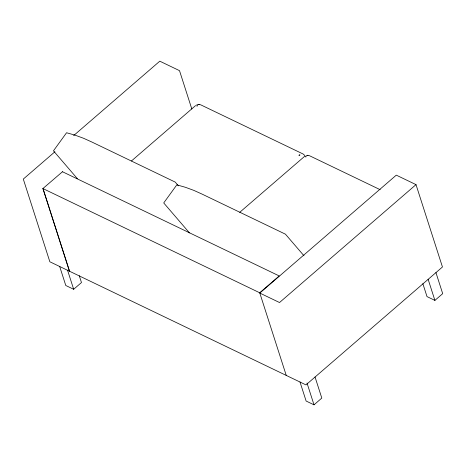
<?xml version="1.0" encoding="UTF-8"?>
<svg xmlns="http://www.w3.org/2000/svg" width="466" height="466" viewBox="0 0 466 466"><rect width="100%" height="100%" fill="white"/><g stroke="black" fill="none" stroke-linecap="round" stroke-linejoin="round"><path stroke-width="0.7" d="M197.031 105.957C198.114 105.269 195.965 105.73 197.153 106.044M305.83 156.856C306.896 156.162 304.822 156.611 305.952 156.943M54.918 151.77L23.3 179.078L49.85 261.77L305.964 384.893L442.455 266.989L416.01 184.629L396.292 175.146L259.801 293.056L279.518 302.533L416.01 184.629M73.645 135.594L159.791 61.174L179.509 70.657L191.817 108.992M69.44 271.189L42.907 188.555L62.514 171.715M131.464 160.962L195.609 105.566M59.66 266.424L65.782 285.489L73.669 289.281L81.468 282.547L79.278 275.738M239.716 212.339L304.776 156.209M42.907 188.555L259.713 292.782L279.216 275.936L62.409 171.709M299.999 381.969L306.121 401.034L314.008 404.826L321.808 398.086L315.033 376.977M422.86 283.666L427.013 296.603L434.9 300.395L442.7 293.656L435.92 272.546M196.763 104.873L198.714 104.425M306.395 155.475L307.513 155.329M198.772 104.425L200.753 104.844L303.203 154.054L304.98 155.644M307.572 155.329L309.552 155.743L380.186 189.697M198.4 104.436L199.151 104.419M307.199 155.335L307.95 155.318M303.989 255.776L285.437 234.177L202.063 194.101L193.763 190.355L185.322 187.268L176.824 184.851L163.723 202.943L189.487 232.924M178.42 185.852L175.175 182.072L91.802 141.996L83.501 138.251L75.067 135.157L66.562 132.746L53.462 150.833L77.379 178.664M428.126 279.285L434.9 300.395M307.012 383.035L314.008 404.826M259.713 292.782L286.246 375.415M43.018 188.561L69.562 271.247M67.547 270.216L73.669 289.281M299.871 154.957L299.021 155.219L299.871 154.957"/></g></svg>
